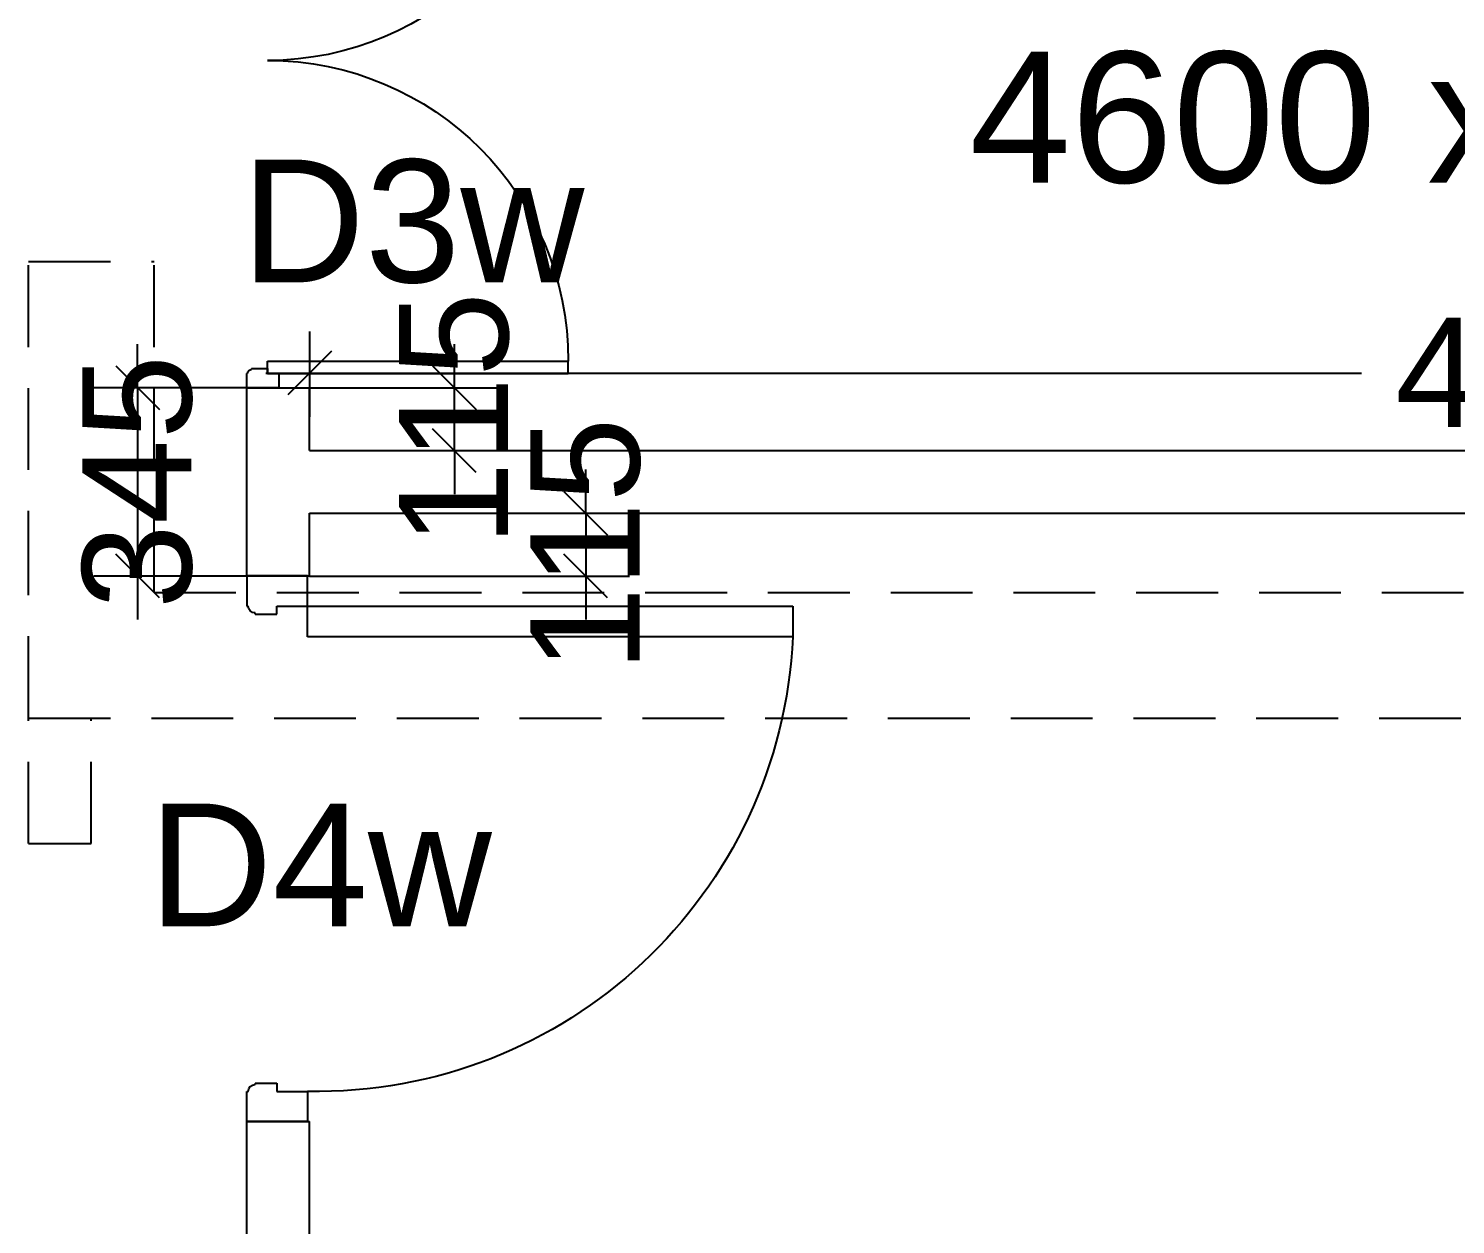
# Model space of a CAD drawing. Extents: x 6345096 to 6738923, y -6490958 to -6305885.
# Drawn here: x 6563899 to 6566514, y -6424604 to -6422412 of the extents above; entities that cross this region are included whole.
import ezdxf
from ezdxf.enums import TextEntityAlignment as Align

# ---------------------------------------------------------------- set-up
doc = ezdxf.new("R2010")
doc.units = 0
doc.header["$LTSCALE"] = 600
doc.header["$MEASUREMENT"] = 0
doc.header["$PDMODE"] = 35
doc.linetypes.add('HIDDEN', pattern=[0.375, 0.25, -0.125])
doc.layers.get('0').update_dxf_attribs({"linetype": 'CONTINUOUS'})
doc.layers.get('Defpoints').update_dxf_attribs({"linetype": 'CONTINUOUS'})
for name, color, linetype in [('DOOR', 32, 'CONTINUOUS'), ('HS', 251, 'CONTINUOUS'), ('joinery', 7, 'CONTINUOUS'), ('REVISIONS', 6, 'CONTINUOUS'), ('Room Dim', 1, 'CONTINUOUS'), ('Walls', 7, 'CONTINUOUS'), ('Working Dim', 5, 'CONTINUOUS')]:
    doc.layers.add(name, color=color, linetype=linetype)
doc.styles.add('ari', font='arial.ttf')
doc.styles.add('ARIAL', font='arial.ttf')
doc.dimstyles.new('int. dim', dxfattribs={"dimtxt": 200, "dimasz": 80, "dimexe": 80, "dimexo": 0, "dimgap": 70, "dimtad": 0, "dimdec": 0, "dimzin": 12, "dimdsep": 46, "dimtxsty": 'ari', "dimblk": 'OBLIQUE', "dimcen": 2, "dimdle": 80, "dimclrd": 256, "dimclre": 256, "dimclrt": 6, "dimadec": 0, "dimazin": 0, "dimtfac": 1, "dimtdec": 0, "dimtix": 1, "dimtmove": 2, "dimatfit": 3, "dimfxl": 1, "dimtolj": 1, "dimtzin": 0, "dimlwd": -1, "dimlwe": -1, "dimarcsym": 0})

# ---------------------------------------------------------------- blocks, each defined once
blk = doc.blocks.new('Z$W@#1275')
at = {"layer": 'DOOR'}
for p, q in [((73.1, 1500), (0, 1500)), ((0, 1500), (0, 1467.1)), ((73.1, 1467.1), (73.1, 1500)), ((0, 1467.1), (1.8, 1467.1)), ((11, 1456.1), (11, 1458)), ((11, 1456.1), (47.5, 1456.1)), ((47.5, 1467.1), (736.4, 1467.1)), ((47.5, 1467.1), (47.5, 1438.9)), ((47.5, 1456.1), (47.5, 1467.1)), ((47.5, 1467.1), (73.1, 1467.1)), ((47.5, 1438.9), (736.4, 1438.9)), ((736.4, 1467.1), (736.4, 1438.9)), ((0, 32.9), (1.8, 32.9)), ((0, 0), (0, 32.9)), ((11, 43.8), (11, 42)), ((11, 43.8), (47.5, 43.8)), ((47.5, 61.1), (736.4, 61.1)), ((47.5, 32.9), (47.5, 61.1)), ((47.5, 43.8), (47.5, 32.9)), ((47.5, 32.9), (736.4, 32.9)), ((47.5, 32.9), (73.1, 32.9)), ((73.1, 32.9), (73.1, 0)), ((736.4, 32.9), (736.4, 61.1)), ((73.1, 0), (0, 0))]:
    blk.add_line(p, q, dxfattribs=at)
for centre, start, end in [((11, 1467.1), 180, 270), ((11, 32.9), 90, 180)]:
    blk.add_arc(centre, 9.13, start, end, dxfattribs=at)
at = {"layer": 'DOOR', "color": 145}
for centre, start, end in [((47.5, 1438.9), 270, 0), ((47.5, 61.1), 0, 90)]:
    blk.add_arc(centre, 688.9, start, end, dxfattribs=at)
blk = doc.blocks.new('1000')
at = {"layer": 'DOOR'}
for p, q in [((0, -100), (0, 0)), ((0, 0), (49.7, 0)), ((49.7, 0), (49.7, -2.2)), ((63.2, -13.5), (61, -13.5)), ((63.2, -13.5), (63.2, -49.5)), ((836.8, -13.5), (836.8, -49.5)), ((836.8, -13.5), (839, -13.5)), ((850.3, 0), (850.3, -2.2)), ((900, 0), (850.3, 0)), ((900, -100), (900, 0)), ((63.2, -49.5), (49.7, -49.5)), ((49.7, -49.5), (49.7, -100)), ((836.8, -49.5), (850.3, -49.5)), ((850.3, -49.5), (850.3, -100)), ((49.7, -100), (0, -100)), ((49.7, -100), (49.7, -900.6)), ((100.2, -100), (49.7, -100)), ((100.2, -900.6), (100.2, -100)), ((850.3, -100), (900, -100)), ((49.7, -900.6), (100.2, -900.6))]:
    blk.add_line(p, q, dxfattribs=at)
for centre, major_axis, start_param, end_param in [((49.7, -13.5), (-7.95, 7.95), 3.926991, 5.497787), ((850.3, -13.5), (7.95, 7.95), 0.785398, 2.356194)]:
    blk.add_ellipse(centre, major_axis=major_axis, ratio=1, start_param=start_param, end_param=end_param, dxfattribs=at)
at = {"layer": 'DOOR', "color": 145}
blk.add_ellipse((64.3, -115.3), major_axis=(-519.7, 589.8), ratio=1, start_param=2.464943, end_param=4.009476, dxfattribs=at)
blk = doc.blocks.new('_Oblique')
at = {"color": 0, "linetype": 'ByBlock', "lineweight": -2}
blk.add_line((-0.5, -0.5), (0.5, 0.5), dxfattribs=at)
blk = doc.blocks.new('*D1798')
at = {"layer": 'Defpoints', "color": 0, "transparency": 16777216}
for p in [(6564414.4, -6422967.9, 1.7), (6569014.4, -6422967.9), (6564414.4, -6423043.8)]:
    blk.add_point(p, dxfattribs=at)
at = {"layer": 'REVISIONS', "color": 8, "transparency": 16777216}
for p, q in [((6564414.4, -6422967.9), (6564414.4, -6423123.8)), ((6569014.4, -6422967.9), (6569014.4, -6423123.8)), ((6564334.4, -6423043.8), (6566342.1, -6423043.8)), ((6569094.4, -6423043.8), (6567086.8, -6423043.8))]:
    blk.add_line(p, q, dxfattribs=at)
at = {"layer": 'REVISIONS', "color": 8, "transparency": 16777216, "xscale": 80, "yscale": 80, "zscale": 80, "rotation": 180}
blk.add_blockref('_Oblique', (6564414.4, -6423043.8), dxfattribs=at)
at = {"layer": 'REVISIONS', "color": 8, "transparency": 16777216, "xscale": 80, "yscale": 80, "zscale": 80}
blk.add_blockref('_Oblique', (6569014.4, -6423043.8), dxfattribs=at)
at = {"layer": 'REVISIONS', "color": 6, "transparency": 16777216, "insert": (6566714.4, -6423043.8), "char_height": 200, "attachment_point": 5, "style": 'ari'}
blk.add_mtext('\\A1;4600', dxfattribs=at)
blk = doc.blocks.new('*D2055')
at = {"layer": 'Defpoints', "color": 0, "transparency": 16777216}
for p in [(6564414.4, -6423070.8, 1.7), (6564679.7, -6423070.8), (6564414.4, -6423185.8, 1.7)]:
    blk.add_point(p, dxfattribs=at)
at = {"layer": 'Working Dim', "transparency": 16777216}
for p, q in [((6564679.7, -6423070.8), (6564679.7, -6422990.8)), ((6564414.4, -6423070.8), (6564759.7, -6423070.8)), ((6564679.7, -6423185.8), (6564679.7, -6423070.8)), ((6564414.4, -6423185.8), (6564759.7, -6423185.8)), ((6564679.7, -6423185.8), (6564679.7, -6423265.8))]:
    blk.add_line(p, q, dxfattribs=at)
at = {"layer": 'Working Dim', "transparency": 16777216, "xscale": 80, "yscale": 80, "zscale": 80}
for p, rotation in [((6564679.7, -6423070.8), 270), ((6564679.7, -6423185.8), 90)]:
    blk.add_blockref('_Oblique', p, dxfattribs=dict(at, rotation=rotation))
at = {"layer": 'Working Dim', "color": 6, "transparency": 16777216, "insert": (6564679.7, -6423128.3), "char_height": 200, "attachment_point": 5, "rotation": 90, "style": 'ari'}
blk.add_mtext('\\A1;115', dxfattribs=at)
blk = doc.blocks.new('*D2056')
at = {"layer": 'Defpoints', "color": 0, "transparency": 16777216}
for p in [(6564414.4, -6423300.8, 1.7), (6564414.4, -6423415.8, 1.7), (6564920.5, -6423415.8)]:
    blk.add_point(p, dxfattribs=at)
at = {"layer": 'Working Dim', "transparency": 16777216}
for p, q in [((6564920.5, -6423300.8), (6564920.5, -6423220.8)), ((6564414.4, -6423300.8), (6565000.5, -6423300.8)), ((6564920.5, -6423300.8), (6564920.5, -6423415.8)), ((6564414.4, -6423415.8), (6565000.5, -6423415.8)), ((6564920.5, -6423415.8), (6564920.5, -6423495.8))]:
    blk.add_line(p, q, dxfattribs=at)
at = {"layer": 'Working Dim', "transparency": 16777216, "xscale": 80, "yscale": 80, "zscale": 80}
for p, rotation in [((6564920.5, -6423300.8), 270), ((6564920.5, -6423415.8), 90)]:
    blk.add_blockref('_Oblique', p, dxfattribs=dict(at, rotation=rotation))
at = {"layer": 'Working Dim', "color": 6, "transparency": 16777216, "insert": (6564920.5, -6423358.3), "char_height": 200, "attachment_point": 5, "rotation": 90, "style": 'ari'}
blk.add_mtext('\\A1;115', dxfattribs=at)
blk = doc.blocks.new('A$C2CD672AE')
at = {"layer": 'Walls', "color": 8, "linetype": 'HIDDEN', "extrusion": (0.000145144, -2.25336e-17, 1)}
for p, q in [((33580.1, 32977.7), (33580.1, 33584.7)), ((33810.1, 32977.7), (33810.1, 33584.7)), ((33695.1, 32517.7, 1.7), (33695.1, 32747.7, 1.7))]:
    blk.add_line(p, q, dxfattribs=at)
at = {"layer": 'Walls', "color": 8, "linetype": 'HIDDEN'}
for p, q in [((33580.1, 33584.7), (33810.1, 33584.7)), ((33810.1, 32977.7), (38580.1, 32977.7)), ((33580.1, 32747.7), (38810.1, 32747.7)), ((33580.1, 32517.7, 1.7), (33695.1, 32517.7, 1.7))]:
    blk.add_line(p, q, dxfattribs=at)
at = {"layer": 'Walls', "color": 8, "linetype": 'HIDDEN', "extrusion": (-0.000145144, -2.25159e-17, 1)}
for p, q in [((33580.1, 32747.7), (33580.1, 32977.7)), ((33580.1, 32517.7, 1.7), (33580.1, 32747.7, 1.7))]:
    blk.add_line(p, q, dxfattribs=at)
blk = doc.blocks.new('*D2405')
at = {"layer": 'Defpoints', "color": 0, "transparency": 16777216}
for p in [(6564299.4, -6423070.8, 1.7), (6564099.2, -6423415.8), (6564299.5, -6423415.8, 1.7)]:
    blk.add_point(p, dxfattribs=at)
at = {"layer": 'Working Dim', "transparency": 16777216}
for p, q in [((6564099.2, -6423070.8), (6564099.2, -6422990.8)), ((6564299.4, -6423070.8), (6564019.2, -6423070.8)), ((6564099.2, -6423070.8), (6564099.2, -6423415.8)), ((6564299.5, -6423415.8), (6564019.2, -6423415.8)), ((6564099.2, -6423415.8), (6564099.2, -6423495.8))]:
    blk.add_line(p, q, dxfattribs=at)
at = {"layer": 'Working Dim', "transparency": 16777216, "xscale": 80, "yscale": 80, "zscale": 80}
for p, rotation in [((6564099.2, -6423070.8), 270), ((6564099.2, -6423415.8), 90)]:
    blk.add_blockref('_Oblique', p, dxfattribs=dict(at, rotation=rotation))
at = {"layer": 'Working Dim', "color": 6, "transparency": 16777216, "insert": (6564099.2, -6423243.3), "char_height": 200, "attachment_point": 5, "rotation": 90, "style": 'ari'}
blk.add_mtext('\\A1;345', dxfattribs=at)

msp = doc.modelspace()

# ---------------------------------------------------------------- linework, layer by layer
at = {"layer": 'REVISIONS', "extrusion": (-0.000145144, -2.25159e-17, 1)}
for p, q in [((6564299.441, -6423415.76, 1.721), (6564299.441, -6423070.76, 1.721)), ((6564299.492, -6426958.752), (6564299.441, -6424415.76, 1.721))]:
    msp.add_line(p, q, dxfattribs=at)
at = {"layer": 'REVISIONS'}
for p, q in [((6564299.441, -6423070.76, 1.721), (6564414.441, -6423070.76, 1.721)), ((6564414.441, -6423185.76, 1.721), (6569014.438, -6423185.76, 1.721)), ((6564414.441, -6423300.76, 1.721), (6569014.438, -6423300.76, 1.721)), ((6564299.441, -6423415.76, 1.721), (6564414.441, -6423415.76, 1.721)), ((6564299.441, -6424415.76, 1.721), (6564414.441, -6424415.76, 1.721))]:
    msp.add_line(p, q, dxfattribs=at)
at = {"layer": 'REVISIONS', "extrusion": (0.000145144, -2.25336e-17, 1)}
for p, q in [((6564414.441, -6423185.76, 1.721), (6564414.441, -6423070.76, 1.721)), ((6564414.441, -6423415.76, 1.721), (6564414.441, -6423300.76, 1.721)), ((6564414.492, -6426843.752), (6564414.441, -6424415.76, 1.721))]:
    msp.add_line(p, q, dxfattribs=at)

# ---------------------------------------------------------------- block references
at = {"layer": 'DOOR', "xscale": -0.8000117540359497, "yscale": 0.8000117540359497, "zscale": 0.8000117540359497, "rotation": 180}
msp.add_blockref('Z$W@#1275', (6564299.437, -6421870.76, 3.441), dxfattribs=at)
at = {"layer": 'DOOR', "linetype": 'Continuous', "xscale": -1.111111108213693, "yscale": 1.111111108213663, "zscale": 1.11111110752475, "rotation": 89.99998674516415}
msp.add_blockref('1000', (6564299.452, -6423415.76, 1.721), dxfattribs=at)
at = {"layer": 'HS'}
msp.add_blockref('A$C2CD672AE', (6530319.294, -6456423.902, 8.17), dxfattribs=at)

# ---------------------------------------------------------------- texts
at = {"layer": 'joinery', "style": 'ari'}
msp.add_text('D3w', height=225, dxfattribs=at).set_placement((6564288.995, -6422877.435, 4.138))
msp.add_text('D4w', height=225, dxfattribs=at).set_placement((6564433.854, -6424057.821, 0.681), align=Align.CENTER)
at = {"layer": 'Room Dim', "style": 'ARIAL'}
msp.add_text('4600 x 3540', height=240, dxfattribs=at).set_placement((6566546.216, -6422694.759, 2.44), align=Align.CENTER)

# ---------------------------------------------------------------- dimensions: what is measured, and where the dimension line sits
at = {"layer": 'REVISIONS', "color": 8}
dim = msp.add_linear_dim(base=(6564414.441, -6423043.782), p1=(6569014.442, -6422967.919), p2=(6564414.441, -6422967.919, 1.721), angle=180, dimstyle='int. dim', override={"dimtxt": 200, "dimclrd": 8, "dimclre": 8, "dimarcsym": 1}, dxfattribs=at)
dim.commit()
dim.dimension.update_dxf_attribs({"geometry": '*D1798', "text_midpoint": (6566714.442, -6423043.782)})
at = {"layer": 'Working Dim', "color": 6}
for base, p1, p2, picture, middle in [((6564679.678, -6423070.76), (6564414.441, -6423185.76, 1.721), (6564414.441, -6423070.76, 1.721), '*D2055', (6564679.678, -6423128.26)), ((6564920.511, -6423415.76), (6564414.441, -6423300.76, 1.721), (6564414.441, -6423415.76, 1.721), '*D2056', (6564920.511, -6423358.26))]:
    dim = msp.add_linear_dim(base=base, p1=p1, p2=p2, angle=90, dimstyle='int. dim', override={"dimtxt": 200, "dimarcsym": 1}, dxfattribs=at)
    dim.commit()
    dim.dimension.update_dxf_attribs({"geometry": picture, "text_midpoint": middle})
at = {"layer": 'Working Dim'}
dim = msp.add_linear_dim(base=(6564099.213, -6423415.76), p1=(6564299.437, -6423070.76, 1.721), p2=(6564299.453, -6423415.76, 1.721), angle=90, dimstyle='int. dim', dxfattribs=at)
dim.commit()
dim.dimension.update_dxf_attribs({"geometry": '*D2405', "text_midpoint": (6564099.213, -6423243.26)})

doc.saveas('drawing.dxf')
